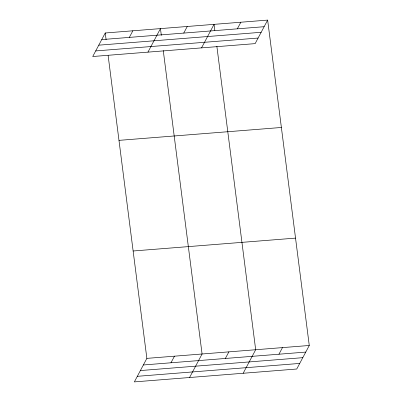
<?xml version="1.0" encoding="UTF-8"?>
<svg xmlns="http://www.w3.org/2000/svg" width="402" height="402" viewBox="0 0 402 402"><rect width="100%" height="100%" fill="white"/><g stroke="black" fill="none" stroke-linecap="round" stroke-linejoin="round"><path stroke-width="0.6" d="M105.244 32.989L92.731 56.516L255.134 43.627L267.647 20.1L105.244 32.989L106.103 39.697M129.338 37.401L132.851 30.798M147.951 52.134L160.458 28.607L161.318 35.316M183.744 33.085L187.257 26.482M201.543 47.883L214.05 24.351L214.834 30.451M237.336 28.828L240.848 22.226M108.133 55.561L146.866 358.373L134.353 381.9L296.756 369.011L309.269 345.484L267.647 20.1M170.961 362.785L174.473 356.182M189.573 377.518L202.08 353.991L163.267 50.572M225.366 358.468L228.879 351.866M243.165 373.267L255.677 349.735L216.864 46.315M278.958 354.212L282.47 347.609M101.731 39.592L264.134 26.703M98.761 45.175L261.164 32.291M95.701 50.933L258.104 38.044M118.977 140.363L281.38 127.474M133.132 250.994L295.53 238.11M146.866 358.373L309.269 345.484M143.353 364.976L305.756 352.087M140.383 370.559L302.786 357.674M137.323 376.317L299.726 363.428"/></g></svg>
